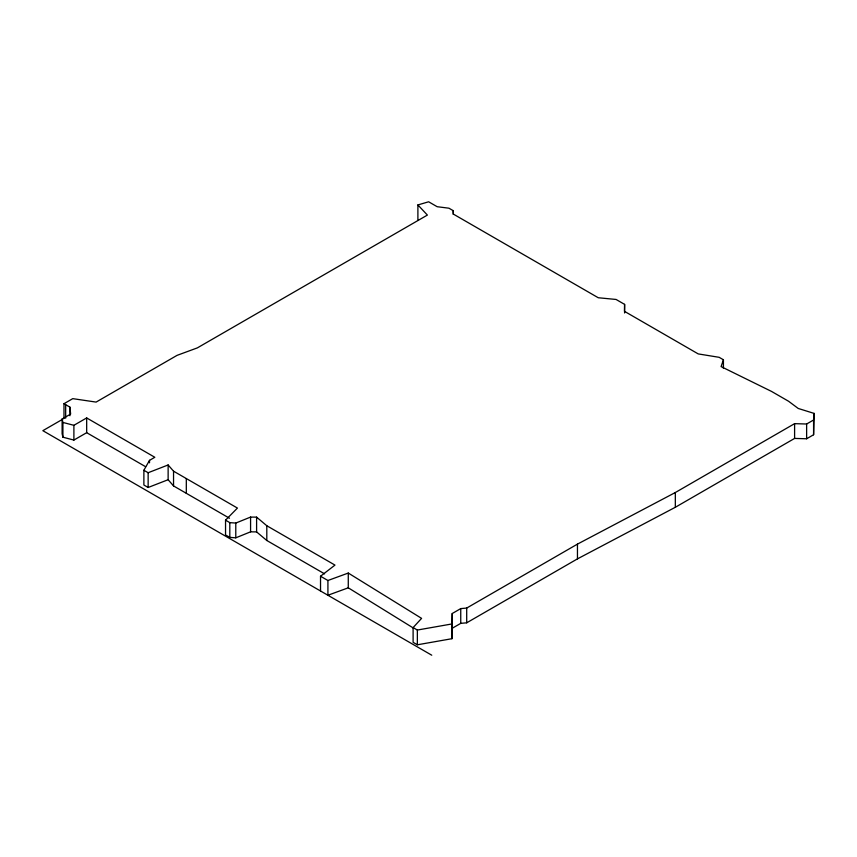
<?xml version="1.0" encoding="UTF-8"?>
<svg xmlns="http://www.w3.org/2000/svg" width="857" height="857" viewBox="0 0 857 857"><rect width="100%" height="100%" fill="white"/><g stroke="black" fill="none" stroke-linecap="round" stroke-linejoin="round"><path stroke-width="1.29" d="M417.895 219.692L417.895 204.941L428.639 201.791L437.156 206.708L448.929 208.197L453.192 210.651L453.417 214.132L598.25 297.743L616.076 299.457L624.603 304.374L624.464 311.327L698.219 353.909L719.162 357.315L723.426 359.779L723.426 368.381M63.986 418.473L63.986 403.711L69.92 407.139L70.638 414.081L62.122 418.998L62.915 422.447L73.895 425.308L86.675 417.937L154.828 457.284L149.514 460.348L143.88 470.268L148.143 472.732L168.133 464.965L173.543 471.179L237.432 508.072L225.541 520.167L229.805 522.631L235.782 523.07L250.576 517.082L256.597 517.135L266.806 525.748L334.969 565.095L320.529 576.236L327.92 580.5L348.274 573.054L421.59 618.368L413.106 627.581L413.106 642.332L417.359 644.796L451.939 638.701L452.228 613.516L460.745 608.599L466.701 608.063L577.457 544.12L675.327 492.529L794.6 423.658L806.63 424.011L813.582 419.994L814.15 413.417L798.242 408.468L788.579 401.258L771.536 391.424L721.101 366.603L723.426 359.779M451.939 638.701L452.228 613.516M452.228 628.267L460.745 623.35L466.701 622.814L577.457 558.871L675.327 507.28L794.6 438.42L806.63 438.773L813.582 434.756L814.15 413.417M63.986 403.711L72.759 398.644L96.102 402.094L177.045 355.366L197.356 347.888L427.386 215.075L417.895 204.941M62.882 419.116L42.85 430.675L431.757 655.209M62.122 418.998L62.122 433.76L62.915 437.199L73.895 440.07L86.675 432.689L145.594 466.701M225.541 520.167L225.541 534.929L229.805 537.382L235.782 537.832L250.576 531.833L256.597 531.897L266.806 540.499L324.567 573.847M143.88 470.268L143.88 485.019L148.143 487.483L168.133 479.716L168.133 464.965M413.695 628.245L348.274 587.816L327.92 595.251L327.92 580.5M413.106 627.581L417.359 630.045L451.939 623.95M168.133 479.716L173.543 485.93L229.483 518.239M813.582 419.994L813.582 434.756M806.63 424.011L806.63 438.773M794.6 423.658L794.6 438.42M675.327 492.529L675.327 507.28M624.603 304.374L624.603 312.987M577.457 544.12L577.457 558.871M466.701 608.063L466.701 622.814M460.745 608.599L460.745 623.35M453.192 210.651L453.192 214.336M417.359 630.045L417.359 644.796M348.274 573.054L348.274 587.816M320.529 576.236L320.529 590.987M266.806 525.748L266.806 540.499M256.597 517.135L256.597 531.897M250.576 517.082L250.576 531.833M235.782 523.07L235.782 537.832M229.805 522.631L229.805 537.382M186.312 478.56L186.312 493.311M173.543 471.179L173.543 485.93M149.514 460.348L149.514 462.812M148.143 472.732L148.143 487.483M86.675 417.937L86.675 432.689M73.895 425.308L73.895 440.07M69.92 407.139L69.92 415.741M65.668 404.675L65.668 418.205M62.915 422.447L62.915 437.199"/></g></svg>
